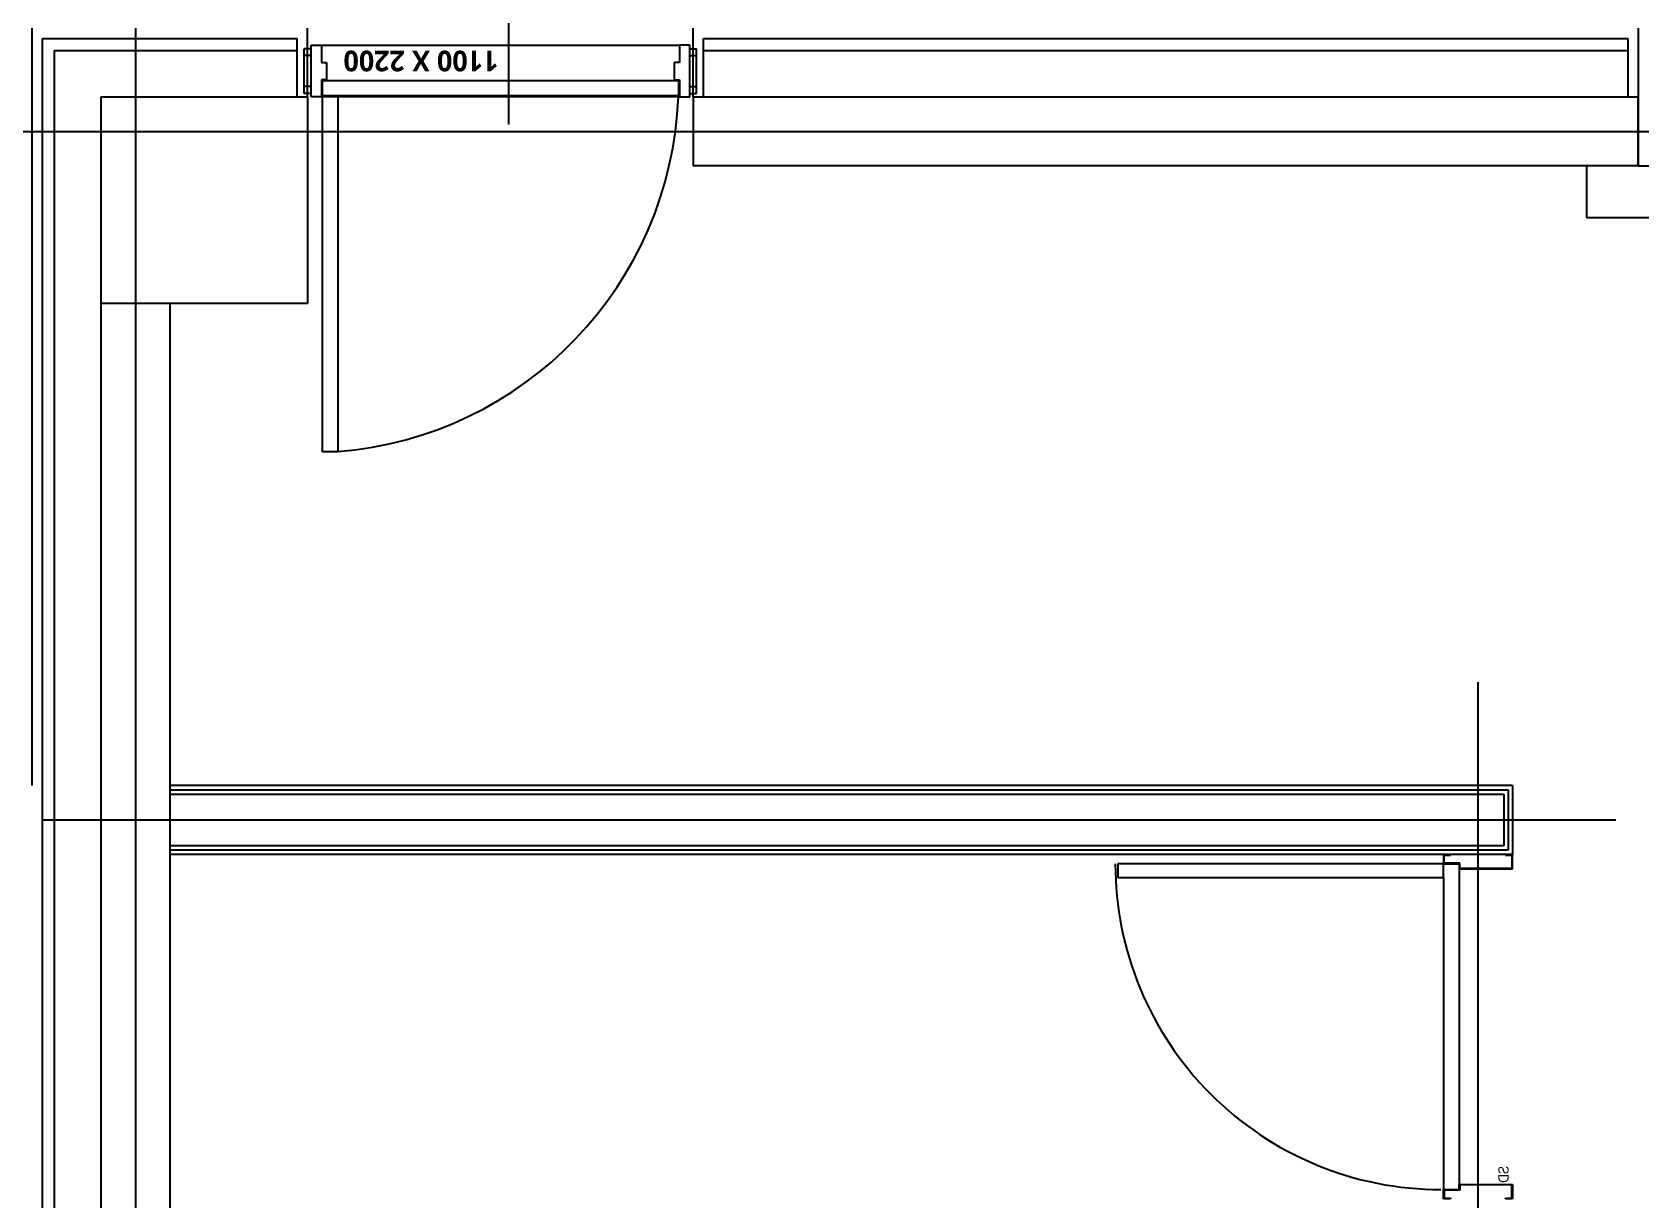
# Model space of a CAD drawing. Header units: millimetres. Extents: x 0 to 356400, y 0 to 68257.
# Drawn here: x 110992.2 to 111179, y 6973.9 to 7109.4 of the extents above; entities that cross this region are included whole.
import ezdxf
from ezdxf.enums import TextEntityAlignment as Align

# ---------------------------------------------------------------- set-up
doc = ezdxf.new("R2010")
doc.units = ezdxf.units.MM
doc.header["$LTSCALE"] = 75
doc.layers.add('8', color=8, linetype='Continuous')
doc.styles.add('SHP-나눔bo', font='')
doc.styles.add('돋움체', font='gulim.ttc')
doc.styles.get('SHP-나눔bo').set_extended_font_data('NanumGothic', bold=True)

# ---------------------------------------------------------------- blocks, each defined once
blk = doc.blocks.new('G$C7369CDF7')
at = {"layer": '8'}
for p, q in [((6730.3, 45550), (6730.3, 55050)), ((6830.3, 50415), (6830.3, 54050)), ((6980.3, 50265), (6980.3, 54050)), ((6430.3, 50415), (6630.3, 50415)), ((6630.3, 49350), (6630.3, 50415)), ((6630.3, 50415), (6830.3, 50415)), ((6830.3, 50415), (6630.3, 50415)), ((6830.3, 50415), (6830.3, 47670)), ((6460.3, 50385), (6630.3, 50385)), ((6460.3, 47700), (6460.3, 50385)), ((6495.3, 47700), (6495.3, 50385)), ((8730.3, 50350), (8730.3, 45780)), ((6830.3, 50265), (6980.3, 50265)), ((8630.3, 50050), (8830.3, 50050)), ((8630.3, 50050), (8630.3, 46150)), ((8642.8, 46150), (8642.8, 50037.5)), ((8642.8, 50037.5), (8817.8, 50037.5)), ((8655.3, 46150), (8655.3, 50025)), ((8655.3, 50025), (8805.3, 50025)), ((8805.3, 50025), (8805.3, 46150)), ((8817.8, 50037.5), (8817.8, 46150)), ((8830.3, 50050), (8830.3, 46150)), ((8872.3, 50050), (8830.3, 50050)), ((8830.3, 50050), (8830.3, 50030)), ((8830.3, 50030), (8832, 50030)), ((8832, 50030), (8832, 50048.3)), ((8832, 50048.3), (8870.6, 50048.3)), ((8870.6, 50048.3), (8870.6, 49896.7)), ((8872.3, 49895), (8872.3, 50050)), ((9788.3, 49895), (9788.3, 50050)), ((9788.3, 50050), (9830.3, 50050)), ((9828.6, 50048.3), (9790, 50048.3)), ((9790, 50048.3), (9790, 49896.7)), ((9828.6, 50030), (9828.6, 50048.3)), ((9830.3, 50030), (9828.6, 50030)), ((9830.3, 50050), (9830.3, 50030)), ((15030.3, 49950), (8330.3, 49950)), ((8870.6, 49896.7), (8855.6, 49896.7)), ((8855.6, 49896.7), (8855.6, 49851.7)), ((8857.3, 49850), (8857.3, 49895)), ((8857.3, 49895), (8872.3, 49895)), ((8872.3, 49895), (9788.3, 49895)), ((9803.3, 49895), (9788.3, 49895)), ((9790, 49896.7), (9805, 49896.7)), ((9803.3, 49850), (9803.3, 49895)), ((9805, 49896.7), (9805, 49851.7)), ((8830.3, 49870), (8830.3, 49850)), ((8832, 49870), (8830.3, 49870)), ((8830.3, 49850), (8857.3, 49850)), ((8832, 49851.7), (8832, 49870)), ((8855.6, 49851.7), (8832, 49851.7)), ((8857.3, 49850), (8857.3, 48904)), ((8897.3, 49850), (8857.3, 49850)), ((8897.3, 49850), (9803.3, 49850)), ((8897.3, 48904), (8897.3, 49850)), ((9830.3, 49850), (9803.3, 49850)), ((9805, 49851.7), (9828.6, 49851.7)), ((9828.6, 49851.7), (9828.6, 49870)), ((9828.6, 49870), (9830.3, 49870)), ((9830.3, 49870), (9830.3, 49850)), ((6630.3, 47670), (6630.3, 49350)), ((8857.3, 48904), (8897.3, 48904)), ((6630.3, 47700), (6460.3, 47700)), ((6630.3, 47670), (6430.3, 47670)), ((6500.3, 47660), (6480.3, 47660)), ((6480.3, 47660), (6480.3, 47630)), ((6620.3, 47680), (6490.3, 47680)), ((6490.3, 47660), (6490.3, 47680)), ((6620.3, 47670), (6490.3, 47670)), ((6620.3, 47660), (6490.3, 47660)), ((6510.3, 47660), (6510.3, 47680)), ((6600.3, 47660), (6600.3, 47680)), ((6630.3, 47660), (6610.3, 47660)), ((6620.3, 47660), (6620.3, 47680)), ((6630.3, 47670), (6830.3, 47670)), ((6630.3, 47630), (6630.3, 47660)), ((6480.3, 46590), (6480.3, 47630)), ((6480.3, 47630), (6530.3, 47630)), ((6530.3, 47630), (6530.3, 47615)), ((6530.3, 47615), (6580.3, 47615)), ((6580.3, 47615), (6580.3, 47630)), ((6580.3, 47630), (6630.3, 47630)), ((6582.3, 46593), (6582.3, 47627)), ((6582.3, 47627), (6627.3, 47627)), ((6627.3, 47627), (6627.3, 46593)), ((6630.3, 47630), (6630.3, 46590)), ((6710.3, 47135), (6400.3, 47135)), ((6627.3, 46593), (6627.3, 46638)), ((6627.3, 46638), (7661.3, 46638)), ((7661.3, 46638), (7661.3, 46593)), ((6480.3, 46560), (6480.3, 46590)), ((6480.3, 46590), (6530.3, 46590)), ((6500.3, 46560), (6480.3, 46560)), ((6490.3, 46560), (6490.3, 46540)), ((6620.3, 46560), (6490.3, 46560)), ((6510.3, 46560), (6510.3, 46540)), ((6530.3, 46590), (6530.3, 46605)), ((6530.3, 46605), (6580.3, 46605)), ((6580.3, 46605), (6580.3, 46590)), ((6580.3, 46590), (6630.3, 46590)), ((6627.3, 46593), (6582.3, 46593)), ((6600.3, 46560), (6600.3, 46540)), ((6630.3, 46560), (6610.3, 46560)), ((6620.3, 46560), (6620.3, 46540)), ((7661.3, 46593), (6627.3, 46593)), ((6630.3, 46590), (6630.3, 46560)), ((6630.3, 46550), (6430.3, 46550)), ((6460.3, 45780), (6460.3, 46520)), ((6630.3, 46520), (6460.3, 46520)), ((6620.3, 46550), (6490.3, 46550)), ((6620.3, 46540), (6490.3, 46540)), ((6495.3, 45815), (6495.3, 46520)), ((6630.3, 46550), (7230.3, 46550)), ((6630.3, 45950), (6630.3, 46550)), ((7230.3, 46550), (7230.3, 45950)), ((7230.3, 46150), (14130.3, 46150)), ((6430.3, 46050), (15030.3, 46050)), ((7230.3, 45950), (6630.3, 45950)), ((14130.3, 45950), (7230.3, 45950)), ((7365.3, 45815), (6495.3, 45815)), ((9980.3, 45815), (7365.3, 45815)), ((7400.3, 45780), (6460.3, 45780)), ((9980.3, 45780), (7400.3, 45780)), ((7430.3, 45750), (6430.3, 45750)), ((8430.3, 45750), (6430.3, 45750)), ((8630.3, 45750), (6430.3, 45750))]:
    blk.add_line(p, q, dxfattribs=at)
for centre, radius, start, end in [((8857.3, 49842.3), 946, 270, 0), ((6589, 46553.1), 1074.7, 4.5299, 87.8035)]:
    blk.add_arc(centre, radius, start, end, dxfattribs=at)
at = {"layer": '8', "style": '돋움체', "text_generation_flag": 4, "width": 0.9}
blk.add_text('SD', height=30, dxfattribs=at).set_placement((9734.7, 50023.8), align=Align.MIDDLE_LEFT)
at = {"layer": '8', "style": 'SHP-나눔bo'}
blk.add_text('1100 X 2200', height=60, rotation=270, dxfattribs=at).set_placement((6496, 46879.4), align=Align.CENTER)

msp = doc.modelspace()

# ---------------------------------------------------------------- block references
at = {"xscale": 0.04000000000000001, "yscale": 0.04000000000000001, "zscale": 0.04000000000000001, "rotation": 270}
msp.add_blockref('G$C7369CDF7', (109162.17, 7367.09), dxfattribs=at)

doc.saveas('drawing.dxf')
